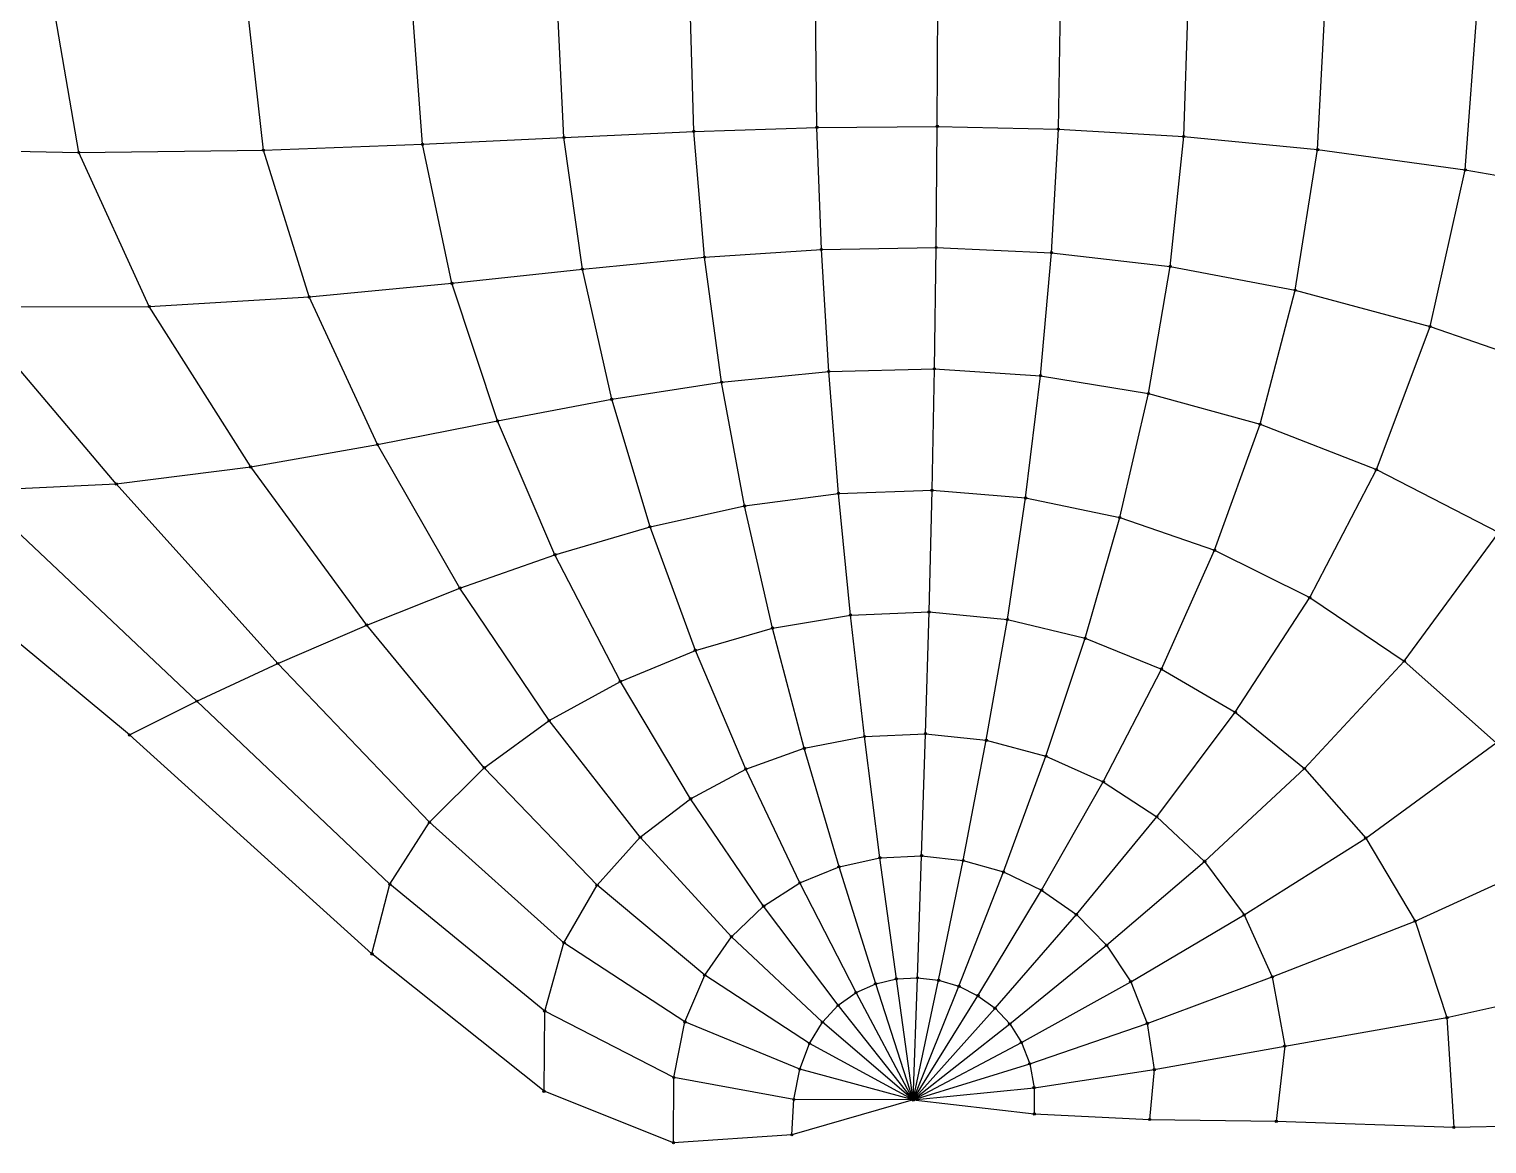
# Model space of a CAD drawing. Extents: x -15589654 to 17963237, y -15925095 to 4870968.
# Drawn here: x -7672871 to 5636804, y -15925095 to -5745024 of the extents above; entities that cross this region are included whole.
import ezdxf

# ---------------------------------------------------------------- set-up
doc = ezdxf.new("R2010")
doc.units = 0

msp = doc.modelspace()

# ---------------------------------------------------------------- linework, layer by layer
at = {"layer": 'GreenwhichMerdian', "color": 7}
for p, q in [((619213.615301, -6633077.909006), (622575.696464, -5527063.652264)), ((609224.37997, -7739663.291395), (619213.615301, -6633077.909006)), ((592897.420838, -8847324.505766), (609224.37997, -7739663.291395)), ((570709.512137, -9956440.278258), (592897.420838, -8847324.505766)), ((543315.409829, -11067217.221341), (570709.512137, -9956440.278258)), ((511533.15293, -12179662.902787), (543315.409829, -11067217.221341)), ((476323.087107, -13293582.3046), (511533.15293, -12179662.902787)), ((438760.177838, -14408599.328875), (476323.087107, -13293582.3046)), ((400000.010446, -15524201.701558), (438760.177838, -14408599.328875))]:
    msp.add_line(p, q, dxfattribs=at)
at = {"layer": 'Lattitudes', "color": 8}
for p, q in [((-1603919.540025, -6679082.269864), (-479392.575636, -6642424.791726)), ((-479392.575636, -6642424.791726), (619213.615301, -6633077.909006)), ((619213.615301, -6633077.909006), (1724213.520571, -6658386.237)), ((-4081613.497832, -6796757.173592), (-2790140.926856, -6734394.787706)), ((-2790140.926856, -6734394.787706), (-1603919.540025, -6679082.269864)), ((1724213.520571, -6658386.237), (2868786.41826, -6726022.126108)), ((2868786.41826, -6726022.126108), (4091300.328262, -6845624.33736)), ((-9230655.604999, -6831435.397706), (-7219398.511637, -6871630.729978)), ((-7219398.511637, -6871630.729978), (-5534001.078876, -6849975.964391)), ((-5534001.078876, -6849975.964391), (-4081613.497832, -6796757.173592)), ((4091300.328262, -6845624.33736), (5439635.963788, -7030436.71794)), ((5439635.963788, -7030436.71794), (6975510.68287, -7298946.876716)), ((-2621490.173636, -7936541.670662), (-1506928.937122, -7827678.22306)), ((-1506928.937122, -7827678.22306), (-438868.961851, -7757362.201988)), ((-438868.961851, -7757362.201988), (609224.37997, -7739663.291395)), ((609224.37997, -7739663.291395), (1662268.961283, -7786810.564982)), ((1662268.961283, -7786810.564982), (2745586.843741, -7911493.249013)), ((-3812724.997597, -8065741.487782), (-2621490.173636, -7936541.670662)), ((2745586.843741, -7911493.249013), (3886925.221274, -8129161.485126)), ((-5116464.377185, -8190624.481538), (-3812724.997597, -8065741.487782)), ((-6576218.86612, -8277794.560363), (-5116464.377185, -8190624.481538)), ((3886925.221274, -8129161.485126), (5118477.36365, -8460327.093141)), ((-8245199.547223, -8282811.971198), (-6576218.86612, -8277794.560363)), ((5118477.36365, -8460327.093141), (6478903.560037, -8932864.333879)), ((-1350211.680392, -8969071.379174), (-372772.385046, -8871442.649401)), ((-372772.385046, -8871442.649401), (592897.420838, -8847324.505766)), ((592897.420838, -8847324.505766), (1561518.818236, -8909992.120894)), ((1561518.818236, -8909992.120894), (2547720.69664, -9073071.159359)), ((-2353772.780249, -9125533.554661), (-1350211.680392, -8969071.379174)), ((-3396978.27634, -9322997.607884), (-2353772.780249, -9125533.554661)), ((2547720.69664, -9073071.159359), (3565578.796659, -9352290.237436)), ((-4492060.079654, -9538725.083565), (-3396978.27634, -9322997.607884)), ((3565578.796659, -9352290.237436), (4628154.752611, -9767233.382854)), ((-5649498.463046, -9743318.179367), (-4492060.079654, -9538725.083565)), ((-6877561.103824, -9898967.286152), (-5649498.463046, -9743318.179367)), ((4628154.752611, -9767233.382854), (5747035.135118, -10343092.494544)), ((-8181842.126354, -9957698.528222), (-6877561.103824, -9898967.286152)), ((-283198.638234, -9984244.471335), (570709.512137, -9956440.278258)), ((570709.512137, -9956440.278258), (1425496.888163, -10026524.901719)), ((-2003736.919265, -10290147.533903), (-1140464.772948, -10099215.259325)), ((-1140464.772948, -10099215.259325), (-283198.638234, -9984244.471335)), ((1425496.888163, -10026524.901719), (2285003.404154, -10205341.285015)), ((2285003.404154, -10205341.285015), (3150685.200323, -10504456.701497)), ((-2872087.443296, -10544749.691673), (-2003736.919265, -10290147.533903)), ((3150685.200323, -10504456.701497), (4019628.164363, -10936766.362934)), ((-3739026.571586, -10849040.025791), (-2872087.443296, -10544749.691673)), ((-4590515.912694, -11186743.117591), (-3739026.571586, -10849040.025791)), ((4019628.164363, -10936766.362934), (4882561.453035, -11517097.027894)), ((-885888.901964, -11214496.636816), (-172954.611339, -11095421.282338)), ((-172954.611339, -11095421.282338), (543315.409829, -11067217.221341)), ((543315.409829, -11067217.221341), (1258794.038551, -11136063.061521)), ((1258794.038551, -11136063.061521), (1968928.749941, -11308081.296748)), ((-5402981.978776, -11538686.228213), (-4590515.912694, -11186743.117591)), ((-1589658.731468, -11418489.132368), (-885888.901964, -11214496.636816)), ((1968928.749941, -11308081.296748), (2666614.607728, -11589057.737966)), ((-2274606.752197, -11701949.640985), (-1589658.731468, -11418489.132368)), ((-6141329.707172, -11882195.690226), (-5402981.978776, -11538686.228213)), ((4882561.453035, -11517097.027894), (5721871.013747, -12262810.610116)), ((-2925119.989934, -12060214.628163), (-2274606.752197, -11701949.640985)), ((2666614.607728, -11589057.737966), (3340067.254772, -11984160.944073)), ((-6756955.981986, -12190493.299259), (-6141329.707172, -11882195.690226)), ((-3517502.834414, -12489686.722013), (-2925119.989934, -12060214.628163)), ((3340067.254772, -11984160.944073), (3970695.903576, -12497661.652822)), ((-595445.345595, -12312815.266524), (-45450.071713, -12204793.544646)), ((-45450.071713, -12204793.544646), (511533.15293, -12179662.902787)), ((511533.15293, -12179662.902787), (1066795.439672, -12239193.829002)), ((1066795.439672, -12239193.829002), (1611367.401963, -12385059.704423)), ((-1128701.788508, -12502346.008069), (-595445.345595, -12312815.266524)), ((-4017850.029834, -12988115.282373), (-3517502.834414, -12489686.722013)), ((-1633124.039254, -12772877.671258), (-1128701.788508, -12502346.008069)), ((1611367.401963, -12385059.704423), (2134716.665933, -12618351.268625)), ((3970695.903576, -12497661.652822), (4530976.326796, -13132652.211703)), ((2134716.665933, -12618351.268625), (2623445.380949, -12939091.085003)), ((-2092969.766218, -13125261.655027), (-1633124.039254, -12772877.671258)), ((-4379919.665372, -13554876.969912), (-4017850.029834, -12988115.282373)), ((2623445.380949, -12939091.085003), (3059987.730185, -13345748.00614)), ((-2487547.177927, -13562194.389901), (-2092969.766218, -13125261.655027)), ((4530976.326796, -13132652.211703), (4982323.847763, -13890766.008839)), ((95421.056466, -13312432.580915), (476323.087107, -13293582.3046)), ((476323.087107, -13293582.3046), (855437.576607, -13337162.703391)), ((-635591.915327, -13541032.606182), (-278302.031746, -13394566.842353)), ((-278302.031746, -13394566.842353), (95421.056466, -13312432.580915)), ((855437.576607, -13337162.703391), (1223726.096737, -13442271.91546)), ((1223726.096737, -13442271.91546), (1571718.551321, -13607716.768095)), ((3059987.730185, -13345748.00614), (3421307.441183, -13834751.63918)), ((-4543006.165694, -14191256.315246), (-4379919.665372, -13554876.969912)), ((-2789912.533615, -14088702.87262), (-2487547.177927, -13562194.389901)), ((-966546.830152, -13753314.355995), (-635591.915327, -13541032.606182)), ((1571718.551321, -13607716.768095), (1889153.452943, -13831770.018638)), ((-1260257.786883, -14033576.300773), (-966546.830152, -13753314.355995)), ((1889153.452943, -13831770.018638), (2164618.19966, -14111927.595412)), ((3421307.441183, -13834751.63918), (3677595.296417, -14400006.811204)), ((4982323.847763, -13890766.008839), (5272966.330986, -14771896.903875)), ((-2965567.653785, -14712630.200766), (-2789912.533615, -14088702.87262)), ((-1504448.847679, -14384905.133953), (-1260257.786883, -14033576.300773)), ((2164618.19966, -14111927.595412), (2385189.351707, -14444665.838658)), ((-1685117.402905, -14811552.7925), (-1504448.847679, -14384905.133953)), ((-122553.845556, -14542923.487539), (56473.120163, -14463068.866665)), ((56473.120163, -14463068.866665), (245402.964712, -14418697.710364)), ((245402.964712, -14418697.710364), (438760.177838, -14408599.328875)), ((438760.177838, -14408599.328875), (631009.04368, -14431579.567516)), ((631009.04368, -14431579.567516), (816628.897778, -14486440.137834)), ((816628.897778, -14486440.137834), (990189.384083, -14571957.948762)), ((2385189.351707, -14444665.838658), (2536072.908212, -14825198.741464)), ((3677595.296417, -14400006.811204), (3790966.643858, -15032408.034593)), ((-286337.884801, -14659509.466668), (-122553.845556, -14542923.487539)), ((990189.384083, -14571957.948762), (1146425.711959, -14686864.43777)), ((-2971157.430779, -15445121.107395), (-2965567.653785, -14712630.200766)), ((-429749.669552, -14814132.570508), (-286337.884801, -14659509.466668)), ((1146425.711959, -14686864.43777), (1280313.913195, -14829824.902017)), ((5272966.330986, -14771896.903875), (5335817.172672, -15773918.658868)), ((-1786174.447845, -15319179.215968), (-1685117.402905, -14811552.7925)), ((-547945.848415, -15008177.107132), (-429749.669552, -14814132.570508)), ((1280313.913195, -14829824.902017), (1387146.099011, -14999417.829507)), ((2536072.908212, -14825198.741464), (2600244.583902, -15247235.190697)), ((-636444.303631, -15243126.595074), (-547945.848415, -15008177.107132)), ((1387146.099011, -14999417.829507), (1462605.717064, -15194114.230241)), ((3790966.643858, -15032408.034593), (3714158.907538, -15719353.972407)), ((-691199.408083, -15520584.432183), (-636444.303631, -15243126.595074)), ((1462605.717064, -15194114.230241), (1502842.808456, -15412256.96737)), ((2600244.583902, -15247235.190697), (2558090.085815, -15702736.207939)), ((-1789084.859405, -15915095.105575), (-1786174.447845, -15319179.215968)), ((1502842.808456, -15412256.96737), (1504549.264742, -15652040.088349)), ((-708677.282304, -15842294.564464), (-691199.408083, -15520584.432183)), ((399999.699705, -15524202.096049), (399999.706721, -15524202.008261)), ((399999.706721, -15524202.008261), (399999.722284, -15524201.932049)), ((399999.722284, -15524201.932049), (399999.7461, -15524201.867232)), ((399999.7461, -15524201.867232), (399999.777546, -15524201.813574)), ((399999.777546, -15524201.813574), (399999.815718, -15524201.770792)), ((399999.815718, -15524201.770792), (399999.859478, -15524201.738562)), ((399999.859478, -15524201.738562), (399999.907506, -15524201.716533)), ((399999.907506, -15524201.716533), (399999.958343, -15524201.704328)), ((399999.958343, -15524201.704328), (400000.010446, -15524201.701558)), ((400000.010446, -15524201.701558), (400000.062232, -15524201.707827)), ((400000.062232, -15524201.707827), (400000.112127, -15524201.722739)), ((400000.112127, -15524201.722739), (400000.158616, -15524201.745909)), ((400000.158616, -15524201.745909), (400000.20029, -15524201.776971)), ((400000.20029, -15524201.776971), (400000.235896, -15524201.815581)), ((400000.235896, -15524201.815581), (400000.264384, -15524201.861434)), ((400000.264384, -15524201.861434), (400000.284956, -15524201.914263)), ((400000.284956, -15524201.914263), (400000.297115, -15524201.973853)), ((400000.297115, -15524201.973853), (400000.300713, -15524202.040046))]:
    msp.add_line(p, q, dxfattribs=at)
at = {"layer": 'Merdians', "color": 8}
for p, q in [((-7219398.511637, -6871630.729978), (-7450606.415507, -5527063.652264)), ((-5534001.078876, -6849975.964391), (-5681315.09318, -5527063.652264)), ((-4081613.497832, -6796757.173592), (-4174847.311833, -5527063.652264)), ((-2790140.926856, -6734394.787706), (-2847802.47311, -5527063.652264)), ((-1603919.540025, -6679082.269864), (-1636765.346553, -5527063.652264)), ((-479392.575636, -6642424.791726), (-493046.762259, -5527063.652264)), ((1724213.520571, -6658386.237), (1745117.000433, -5527063.652264)), ((2868786.41826, -6726022.126108), (2910643.981934, -5527063.652264)), ((4091300.328262, -6845624.33736), (4161534.642062, -5527063.652264)), ((5439635.963788, -7030436.71794), (5551737.458062, -5527063.652264)), ((-438868.961851, -7757362.201988), (-479392.575636, -6642424.791726)), ((-2621490.173636, -7936541.670662), (-2790140.926856, -6734394.787706)), ((-1506928.937122, -7827678.22306), (-1603919.540025, -6679082.269864)), ((1662268.961283, -7786810.564982), (1724213.520571, -6658386.237)), ((2745586.843741, -7911493.249013), (2868786.41826, -6726022.126108)), ((-6576218.86612, -8277794.560363), (-7219398.511637, -6871630.729978)), ((-5116464.377185, -8190624.481538), (-5534001.078876, -6849975.964391)), ((-3812724.997597, -8065741.487782), (-4081613.497832, -6796757.173592)), ((3886925.221274, -8129161.485126), (4091300.328262, -6845624.33736)), ((5118477.36365, -8460327.093141), (5439635.963788, -7030436.71794)), ((-1350211.680392, -8969071.379174), (-1506928.937122, -7827678.22306)), ((-372772.385046, -8871442.649401), (-438868.961851, -7757362.201988)), ((1561518.818236, -8909992.120894), (1662268.961283, -7786810.564982)), ((-2353772.780249, -9125533.554661), (-2621490.173636, -7936541.670662)), ((2547720.69664, -9073071.159359), (2745586.843741, -7911493.249013)), ((-3396978.27634, -9322997.607884), (-3812724.997597, -8065741.487782)), ((-4492060.079654, -9538725.083565), (-5116464.377185, -8190624.481538)), ((3565578.796659, -9352290.237436), (3886925.221274, -8129161.485126)), ((-6877561.103824, -9898967.286152), (-8245199.547223, -8282811.971198)), ((-5649498.463046, -9743318.179367), (-6576218.86612, -8277794.560363)), ((4628154.752611, -9767233.382854), (5118477.36365, -8460327.093141)), ((-283198.638234, -9984244.471335), (-372772.385046, -8871442.649401)), ((1425496.888163, -10026524.901719), (1561518.818236, -8909992.120894)), ((-1140464.772948, -10099215.259325), (-1350211.680392, -8969071.379174)), ((-2003736.919265, -10290147.533903), (-2353772.780249, -9125533.554661)), ((2285003.404154, -10205341.285015), (2547720.69664, -9073071.159359)), ((-2872087.443296, -10544749.691673), (-3396978.27634, -9322997.607884)), ((3150685.200323, -10504456.701497), (3565578.796659, -9352290.237436)), ((-3739026.571586, -10849040.025791), (-4492060.079654, -9538725.083565)), ((-4590515.912694, -11186743.117591), (-5649498.463046, -9743318.179367)), ((4019628.164363, -10936766.362934), (4628154.752611, -9767233.382854)), ((-6756955.981986, -12190493.299259), (-9564801.144648, -9859621.303572)), ((-6141329.707172, -11882195.690226), (-8181842.126354, -9957698.528222)), ((-5402981.978776, -11538686.228213), (-6877561.103824, -9898967.286152)), ((-885888.901964, -11214496.636816), (-1140464.772948, -10099215.259325)), ((-172954.611339, -11095421.282338), (-283198.638234, -9984244.471335)), ((1258794.038551, -11136063.061521), (1425496.888163, -10026524.901719)), ((1968928.749941, -11308081.296748), (2285003.404154, -10205341.285015)), ((-1589658.731468, -11418489.132368), (-2003736.919265, -10290147.533903)), ((4882561.453035, -11517097.027894), (5747035.135118, -10343092.494544)), ((2666614.607728, -11589057.737966), (3150685.200323, -10504456.701497)), ((-2274606.752197, -11701949.640985), (-2872087.443296, -10544749.691673)), ((-2925119.989934, -12060214.628163), (-3739026.571586, -10849040.025791)), ((3340067.254772, -11984160.944073), (4019628.164363, -10936766.362934)), ((-45450.071713, -12204793.544646), (-172954.611339, -11095421.282338)), ((1066795.439672, -12239193.829002), (1258794.038551, -11136063.061521)), ((-3517502.834414, -12489686.722013), (-4590515.912694, -11186743.117591)), ((-595445.345595, -12312815.266524), (-885888.901964, -11214496.636816)), ((1611367.401963, -12385059.704423), (1968928.749941, -11308081.296748)), ((-1128701.788508, -12502346.008069), (-1589658.731468, -11418489.132368)), ((-4017850.029834, -12988115.282373), (-5402981.978776, -11538686.228213)), ((3970695.903576, -12497661.652822), (4882561.453035, -11517097.027894)), ((-1633124.039254, -12772877.671258), (-2274606.752197, -11701949.640985)), ((2134716.665933, -12618351.268625), (2666614.607728, -11589057.737966)), ((-4379919.665372, -13554876.969912), (-6141329.707172, -11882195.690226)), ((-2092969.766218, -13125261.655027), (-2925119.989934, -12060214.628163)), ((2623445.380949, -12939091.085003), (3340067.254772, -11984160.944073)), ((-4543006.165694, -14191256.315246), (-6756955.981986, -12190493.299259)), ((95421.056466, -13312432.580915), (-45450.071713, -12204793.544646)), ((855437.576607, -13337162.703391), (1066795.439672, -12239193.829002)), ((-278302.031746, -13394566.842353), (-595445.345595, -12312815.266524)), ((4530976.326796, -13132652.211703), (5721871.013747, -12262810.610116)), ((-2487547.177927, -13562194.389901), (-3517502.834414, -12489686.722013)), ((-635591.915327, -13541032.606182), (-1128701.788508, -12502346.008069)), ((1223726.096737, -13442271.91546), (1611367.401963, -12385059.704423)), ((3059987.730185, -13345748.00614), (3970695.903576, -12497661.652822)), ((1571718.551321, -13607716.768095), (2134716.665933, -12618351.268625)), ((-966546.830152, -13753314.355995), (-1633124.039254, -12772877.671258)), ((-2789912.533615, -14088702.87262), (-4017850.029834, -12988115.282373)), ((1889153.452943, -13831770.018638), (2623445.380949, -12939091.085003)), ((-1260257.786883, -14033576.300773), (-2092969.766218, -13125261.655027)), ((3421307.441183, -13834751.63918), (4530976.326796, -13132652.211703)), ((4982323.847763, -13890766.008839), (6509613.106139, -13194407.786884)), ((56473.120163, -14463068.866665), (-278302.031746, -13394566.842353)), ((245402.964712, -14418697.710364), (95421.056466, -13312432.580915)), ((631009.04368, -14431579.567516), (855437.576607, -13337162.703391)), ((816628.897778, -14486440.137834), (1223726.096737, -13442271.91546)), ((2164618.19966, -14111927.595412), (3059987.730185, -13345748.00614)), ((-2965567.653785, -14712630.200766), (-4379919.665372, -13554876.969912)), ((-1504448.847679, -14384905.133953), (-2487547.177927, -13562194.389901)), ((-122553.845556, -14542923.487539), (-635591.915327, -13541032.606182)), ((990189.384083, -14571957.948762), (1571718.551321, -13607716.768095)), ((-286337.884801, -14659509.466668), (-966546.830152, -13753314.355995)), ((1146425.711959, -14686864.43777), (1889153.452943, -13831770.018638)), ((2385189.351707, -14444665.838658), (3421307.441183, -13834751.63918)), ((3677595.296417, -14400006.811204), (4982323.847763, -13890766.008839)), ((-1685117.402905, -14811552.7925), (-2789912.533615, -14088702.87262)), ((-429749.669552, -14814132.570508), (-1260257.786883, -14033576.300773)), ((-2971157.430779, -15445121.107395), (-4543006.165694, -14191256.315246)), ((1280313.913195, -14829824.902017), (2164618.19966, -14111927.595412)), ((5272966.330986, -14771896.903875), (7205527.823666, -14336131.607399)), ((-547945.848415, -15008177.107132), (-1504448.847679, -14384905.133953)), ((399999.907506, -15524201.716533), (56473.120163, -14463068.866665)), ((399999.958343, -15524201.704328), (245402.964712, -14418697.710364)), ((400000.062232, -15524201.707827), (631009.04368, -14431579.567516)), ((400000.112127, -15524201.722739), (816628.897778, -14486440.137834)), ((1387146.099011, -14999417.829507), (2385189.351707, -14444665.838658)), ((2536072.908212, -14825198.741464), (3677595.296417, -14400006.811204)), ((399999.859478, -15524201.738562), (-122553.845556, -14542923.487539)), ((400000.158616, -15524201.745909), (990189.384083, -14571957.948762)), ((-1786174.447845, -15319179.215968), (-2965567.653785, -14712630.200766)), ((399999.815718, -15524201.770792), (-286337.884801, -14659509.466668)), ((400000.20029, -15524201.776971), (1146425.711959, -14686864.43777)), ((3790966.643858, -15032408.034593), (5272966.330986, -14771896.903875)), ((-636444.303631, -15243126.595074), (-1685117.402905, -14811552.7925)), ((399999.777546, -15524201.813574), (-429749.669552, -14814132.570508)), ((400000.235896, -15524201.815581), (1280313.913195, -14829824.902017)), ((1462605.717064, -15194114.230241), (2536072.908212, -14825198.741464)), ((399999.7461, -15524201.867232), (-547945.848415, -15008177.107132)), ((400000.264384, -15524201.861434), (1387146.099011, -14999417.829507)), ((2600244.583902, -15247235.190697), (3790966.643858, -15032408.034593)), ((399999.722284, -15524201.932049), (-636444.303631, -15243126.595074)), ((400000.284956, -15524201.914263), (1462605.717064, -15194114.230241)), ((1502842.808456, -15412256.96737), (2600244.583902, -15247235.190697)), ((-691199.408083, -15520584.432183), (-1786174.447845, -15319179.215968)), ((400000.297115, -15524201.973853), (1502842.808456, -15412256.96737)), ((-1789084.859405, -15915095.105575), (-2971157.430779, -15445121.107395)), ((399999.699705, -15524202.096049), (-708677.282304, -15842294.564464)), ((399999.706721, -15524202.008261), (-691199.408083, -15520584.432183)), ((400000.300713, -15524202.040046), (1504549.264742, -15652040.088349)), ((1504549.264742, -15652040.088349), (2558090.085815, -15702736.207939)), ((2558090.085815, -15702736.207939), (3714158.907538, -15719353.972407)), ((3714158.907538, -15719353.972407), (5335817.172672, -15773918.658868)), ((5335817.172672, -15773918.658868), (7755052.61518, -15716571.101156)), ((-708677.282304, -15842294.564464), (-1789084.859405, -15915095.105575))]:
    msp.add_line(p, q, dxfattribs=at)
at = {"layer": 'WGSpoints', "color": 1}
for centre in [(-479392.575636, -6642424.791726), (619213.615301, -6633077.909006), (1724213.520571, -6658386.237), (-4081613.497832, -6796757.173592), (-2790140.926856, -6734394.787706), (-1603919.540025, -6679082.269864), (2868786.41826, -6726022.126108), (-7219398.511637, -6871630.729978), (-5534001.078876, -6849975.964391), (4091300.328262, -6845624.33736), (5439635.963788, -7030436.71794), (-1506928.937122, -7827678.22306), (-438868.961851, -7757362.201988), (609224.37997, -7739663.291395), (1662268.961283, -7786810.564982), (-2621490.173636, -7936541.670662), (2745586.843741, -7911493.249013), (-3812724.997597, -8065741.487782), (-5116464.377185, -8190624.481538), (3886925.221274, -8129161.485126), (-6576218.86612, -8277794.560363), (5118477.36365, -8460327.093141), (-372772.385046, -8871442.649401), (592897.420838, -8847324.505766), (1561518.818236, -8909992.120894), (-1350211.680392, -8969071.379174), (-2353772.780249, -9125533.554661), (2547720.69664, -9073071.159359), (-3396978.27634, -9322997.607884), (3565578.796659, -9352290.237436), (-4492060.079654, -9538725.083565), (-5649498.463046, -9743318.179367), (4628154.752611, -9767233.382854), (-6877561.103824, -9898967.286152), (-283198.638234, -9984244.471335), (570709.512137, -9956440.278258), (-1140464.772948, -10099215.259325), (1425496.888163, -10026524.901719), (2285003.404154, -10205341.285015), (-2003736.919265, -10290147.533903), (3150685.200323, -10504456.701497), (-2872087.443296, -10544749.691673), (-3739026.571586, -10849040.025791), (4019628.164363, -10936766.362934), (-4590515.912694, -11186743.117591), (-172954.611339, -11095421.282338), (543315.409829, -11067217.221341), (1258794.038551, -11136063.061521), (-885888.901964, -11214496.636816), (1968928.749941, -11308081.296748), (-1589658.731468, -11418489.132368), (-5402981.978776, -11538686.228213), (2666614.607728, -11589057.737966), (4882561.453035, -11517097.027894), (-2274606.752197, -11701949.640985), (-6141329.707172, -11882195.690226), (3340067.254772, -11984160.944073), (-2925119.989934, -12060214.628163), (-6756955.981986, -12190493.299259), (-45450.071713, -12204793.544646), (511533.15293, -12179662.902787), (1066795.439672, -12239193.829002), (-595445.345595, -12312815.266524), (1611367.401963, -12385059.704423), (-3517502.834414, -12489686.722013), (-1128701.788508, -12502346.008069), (3970695.903576, -12497661.652822), (2134716.665933, -12618351.268625), (-1633124.039254, -12772877.671258), (-4017850.029834, -12988115.282373), (2623445.380949, -12939091.085003), (-2092969.766218, -13125261.655027), (4530976.326796, -13132652.211703), (95421.056466, -13312432.580915), (476323.087107, -13293582.3046), (-278302.031746, -13394566.842353), (855437.576607, -13337162.703391), (1223726.096737, -13442271.91546), (3059987.730185, -13345748.00614), (-4379919.665372, -13554876.969912), (-2487547.177927, -13562194.389901), (-635591.915327, -13541032.606182), (1571718.551321, -13607716.768095), (-966546.830152, -13753314.355995), (1889153.452943, -13831770.018638), (3421307.441183, -13834751.63918), (4982323.847763, -13890766.008839), (-2789912.533615, -14088702.87262), (-1260257.786883, -14033576.300773), (2164618.19966, -14111927.595412), (-4543006.165694, -14191256.315246), (-1504448.847679, -14384905.133953), (56473.120163, -14463068.866665), (245402.964712, -14418697.710364), (438760.177838, -14408599.328875), (631009.04368, -14431579.567516), (816628.897778, -14486440.137834), (2385189.351707, -14444665.838658), (3677595.296417, -14400006.811204), (-122553.845556, -14542923.487539), (990189.384083, -14571957.948762), (-2965567.653785, -14712630.200766), (-286337.884801, -14659509.466668), (1146425.711959, -14686864.43777), (5272966.330986, -14771896.903875), (-1685117.402905, -14811552.7925), (-429749.669552, -14814132.570508), (1280313.913195, -14829824.902017), (2536072.908212, -14825198.741464), (-547945.848415, -15008177.107132), (1387146.099011, -14999417.829507), (3790966.643858, -15032408.034593), (-636444.303631, -15243126.595074), (1462605.717064, -15194114.230241), (2600244.583902, -15247235.190697), (-2971157.430779, -15445121.107395), (-1786174.447845, -15319179.215968), (1502842.808456, -15412256.96737), (-691199.408083, -15520584.432183), (399999.699705, -15524202.096049), (399999.706721, -15524202.008261), (399999.722284, -15524201.932049), (399999.7461, -15524201.867232), (399999.777546, -15524201.813574), (399999.815718, -15524201.770792), (399999.859478, -15524201.738562), (399999.907506, -15524201.716533), (399999.958343, -15524201.704328), (400000.010446, -15524201.701558), (400000.062232, -15524201.707827), (400000.112127, -15524201.722739), (400000.158616, -15524201.745909), (400000.20029, -15524201.776971), (400000.235896, -15524201.815581), (400000.264384, -15524201.861434), (400000.284956, -15524201.914263), (400000.297115, -15524201.973853), (400000.300713, -15524202.040046), (1504549.264742, -15652040.088349), (2558090.085815, -15702736.207939), (-708677.282304, -15842294.564464), (3714158.907538, -15719353.972407), (5335817.172672, -15773918.658868), (-1789084.859405, -15915095.105575)]:
    msp.add_circle(centre, 10000, dxfattribs=at)

doc.saveas('drawing.dxf')
